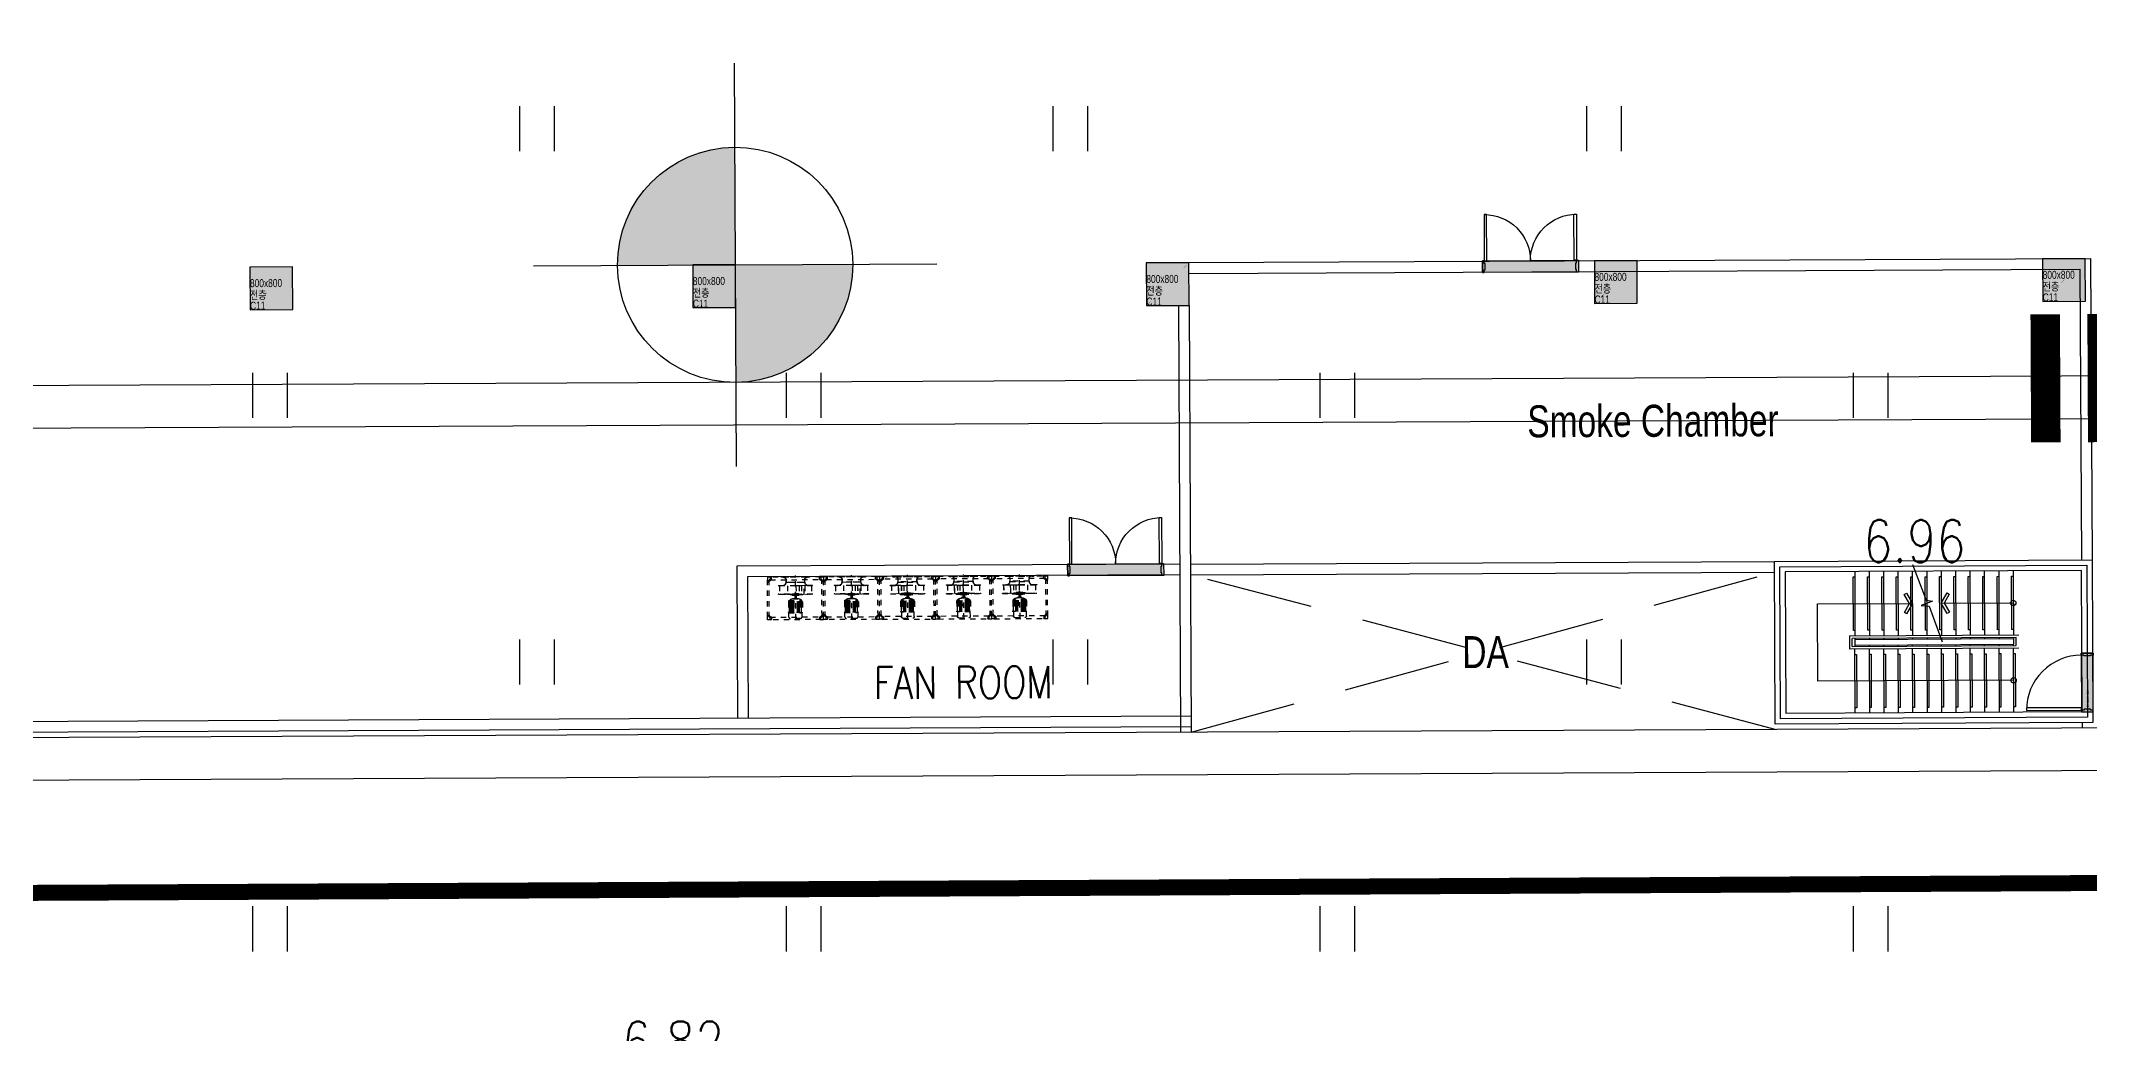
# Model space of a CAD drawing. Extents: x 582395 to 582722, y 2329868 to 2330119.
# Drawn here: x 582535.06 to 582573.44, y 2329955.18 to 2329973.77 of the extents above; entities that cross this region are included whole.
import ezdxf
from ezdxf.enums import TextEntityAlignment as Align

# ---------------------------------------------------------------- set-up
doc = ezdxf.new("R2010")
doc.units = 0
for name, pattern in [('ACAD_ISO05W100', [33, 24, -3, 0, -3, 0, -3]), ('CENTER2', [1.125, 0.75, -0.125, 0.125, -0.125]), ('DASHED', [3, 2, -1]), ('HIDDEN', [2, 1, -1])]:
    doc.linetypes.add(name, pattern=pattern)
for name, color, linetype in [('A-254', 254, 'Continuous'), ('A-CEN2', 8, 'CENTER2'), ('A-COL', 2, 'Continuous'), ('A-CON', 2, 'Continuous'), ('A-ELE4', 8, 'Continuous'), ('A-HR', 6, 'Continuous'), ('A-OPEN2', 9, 'DASHED'), ('A-SITE', 2, 'ACAD_ISO05W100'), ('A-STR', 4, 'Continuous'), ('A-SYM', 7, 'Continuous'), ('A-TXT1', 3, 'Continuous'), ('A-WALB', 3, 'Continuous'), ('dc1', 4, 'Continuous'), ('KYHIEU', 3, 'Continuous'), ('L-PLAN', 6, 'Continuous'), ('MM-ACHT-EQPM', 1, 'Continuous'), ('RG', 11, 'Continuous'), ('X-PLAN$0$A-DOOR', 4, 'Continuous'), ('X-PLAN$0$A-DOORF', 9, 'Continuous'), ('새 블$0$_A-DIM', 7, 'Continuous'), ('새 블$0$boring point', 2, 'Continuous')]:
    doc.layers.add(name, color=color, linetype=linetype)
doc.layers.add('EText', color=9, linetype='Continuous', lineweight=5)
doc.styles.add('DC', font='romans.shx', dxfattribs={"width": 0.8, "height": 0.8})
doc.styles.add('Hrtext', font='', dxfattribs={"width": 0.8})
doc.styles.add('style1', font='romans.shx')
doc.styles.add('X-PLAN$0$Standard', font='')
doc.styles.add('새 블$0$arial black', font='')
doc.styles.get('Hrtext').set_extended_font_data('Dotum')
doc.styles.get('X-PLAN$0$Standard').set_extended_font_data('DotumChe')
doc.styles.get('새 블$0$arial black').set_extended_font_data('Arial Black')

# ---------------------------------------------------------------- blocks, each defined once
blk = doc.blocks.new('A$C4eba979e')
at = {"layer": 'A-254'}
h = blk.add_hatch(color=256, dxfattribs=at)
h.dxf.hatch_style = 1
h.paths.add_polyline_path([(400, 400), (-400, 400), (-400, -400), (400, -400)])
at = {"layer": 'A-COL'}
blk.add_lwpolyline([(-400, -400), (400, -400), (400, 400), (-400, 400)], close=True, dxfattribs=at)
at = {"layer": 'Defpoints', "const_width": 0.373}
blk.add_lwpolyline([(400, 400), (-400, -400)], dxfattribs=at)
at = {"layer": 'Defpoints', "style": 'Hrtext', "width": 0.8}
for s, p in [('800x800', (-400, 22)), ('C11', (-400, -400)), ('전층', (-400, -200))]:
    blk.add_text(s, height=150, dxfattribs=at).set_placement(p)
blk = doc.blocks.new('DOOR_DOUBLE-1')
at = {"layer": 'X-PLAN$0$A-DOOR', "true_color": 0xffffff}
h = blk.add_hatch(color=7, dxfattribs=at)
h.dxf.hatch_style = 1
h.paths.add_polyline_path([(900, 220), (-900, 220), (-900, 0), (900, 0)])
at = {"layer": 'X-PLAN$0$A-DOOR'}
for points in [[(-865, 220), (-820, 220), (-820, 1085), (-865, 1085)], [(865, 220), (820, 220), (820, 1085), (865, 1085)], [(-900, 0), (-865, 0), (-865, 50), (-850, 50), (-850, 170), (-865, 170), (-865, 220), (-900, 220)], [(900, 0), (865, 0), (865, 50), (850, 50), (850, 170), (865, 170), (865, 220), (900, 220)]]:
    blk.add_lwpolyline(points, close=True, dxfattribs=at)
at = {"layer": 'X-PLAN$0$A-DOOR', "color": 7, "true_color": 0xffffff}
blk.add_lwpolyline([(900, 220), (-900, 220), (-900, 0), (900, 0)], close=True, dxfattribs=at)
at = {"layer": 'X-PLAN$0$A-DOORF'}
for centre, start, end in [((-865, 220), 359.9893, 90.0107), ((865, 220), 89.9893, 180.0107)]:
    blk.add_arc(centre, 865, start, end, dxfattribs=at)
blk = doc.blocks.new('A$C332D1D69')
at = {"layer": 'MM-ACHT-EQPM', "color": 253, "linetype": 'HIDDEN'}
for p, q in [((30, 1000), (30, 1050)), ((30, 1050), (97, 1050)), ((30, 47), (30, 1003)), ((30, 47), (30, 1003)), ((30, 1000), (65, 1000)), ((30, 796), (33, 796)), ((30, 525), (30, 796)), ((33, 789), (30, 792)), ((33, 777), (30, 779)), ((32, 978), (32, 1000)), ((32, 978), (34, 975)), ((33, 978), (33, 1000)), ((33, 978), (34, 976)), ((33, 753), (33, 796)), ((76, 976), (34, 976)), ((76, 975), (34, 975)), ((80, 1000), (65, 1000)), ((77, 978), (76, 976)), ((78, 978), (76, 975)), ((783, 1050), (77, 1050)), ((783, 1050), (77, 1050)), ((77, 978), (77, 1000)), ((78, 978), (78, 1000)), ((80, 1020), (97, 1020)), ((80, 1000), (80, 1020)), ((80, 1000), (80, 50)), ((80, 1000), (97, 1000)), ((97, 1020), (97, 1050)), ((97, 1050), (97, 1050)), ((119, 1048), (97, 1048)), ((119, 1047), (97, 1047)), ((119, 1023), (97, 1023)), ((119, 1022), (97, 1022)), ((780, 1020), (97, 1020)), ((97, 1020), (97, 1000)), ((119, 1048), (122, 1046)), ((119, 1047), (121, 1046)), ((119, 1022), (122, 1024)), ((119, 1023), (121, 1024)), ((121, 1046), (121, 1024)), ((122, 1046), (122, 1024)), ((193, 847), (196, 847)), ((193, 761), (193, 847)), ((196, 838), (193, 841)), ((196, 826), (193, 828)), ((196, 813), (193, 816)), ((196, 801), (193, 804)), ((196, 788), (193, 791)), ((196, 776), (193, 779)), ((196, 525), (196, 847)), ((196, 826), (351, 826)), ((196, 823), (351, 823)), ((351, 847), (356, 847)), ((351, 635), (351, 847)), ((356, 839), (351, 845)), ((356, 827), (351, 832)), ((356, 814), (351, 820)), ((356, 802), (351, 807)), ((356, 789), (351, 795)), ((356, 777), (351, 782)), ((356, 764), (351, 770)), ((356, 525), (356, 847)), ((741, 1048), (738, 1046)), ((738, 1046), (738, 1024)), ((741, 1022), (738, 1024)), ((741, 1047), (739, 1046)), ((739, 1046), (739, 1024)), ((741, 1023), (739, 1024)), ((741, 1048), (763, 1048)), ((741, 1047), (763, 1047)), ((741, 1023), (763, 1023)), ((741, 1022), (763, 1022)), ((763, 1020), (763, 1050)), ((830, 1050), (763, 1050)), ((763, 1050), (763, 1050)), ((763, 1020), (763, 1000)), ((780, 1020), (763, 1020)), ((780, 1000), (763, 1000)), ((780, 1000), (780, 1020)), ((780, 1000), (780, 50)), ((780, 1000), (795, 1000)), ((782, 978), (782, 1000)), ((782, 978), (784, 975)), ((783, 978), (783, 1000)), ((783, 978), (784, 976)), ((784, 976), (826, 976)), ((784, 975), (826, 975)), ((830, 1000), (795, 1000)), ((827, 978), (826, 976)), ((828, 978), (826, 975)), ((827, 978), (827, 1000)), ((828, 978), (828, 1000)), ((830, 1000), (830, 1050)), ((830, 47), (830, 1003)), ((406, 525), (0, 525)), ((33, 764), (30, 767)), ((33, 752), (30, 755)), ((30, 254), (30, 525)), ((36, 737), (31, 741)), ((33, 525), (33, 736)), ((33, 314), (33, 525)), ((72, 700), (68, 704)), ((86, 698), (83, 701)), ((88, 701), (128, 701)), ((88, 699), (134, 699)), ((98, 699), (96, 701)), ((111, 699), (108, 701)), ((123, 699), (121, 701)), ((128, 706), (129, 706)), ((128, 706), (128, 701)), ((128, 703), (129, 703)), ((128, 701), (134, 701)), ((128, 699), (128, 351)), ((132, 703), (129, 706)), ((134, 701), (133, 701)), ((134, 525), (134, 701)), ((134, 349), (134, 525)), ((143, 704), (140, 706)), ((153, 707), (150, 709)), ((161, 711), (159, 713)), ((169, 715), (167, 717)), ((176, 721), (174, 723)), ((182, 728), (180, 729)), ((187, 735), (185, 737)), ((191, 743), (189, 745)), ((194, 752), (192, 755)), ((196, 763), (193, 766)), ((193, 525), (193, 748)), ((193, 302), (193, 525)), ((196, 673), (351, 673)), ((196, 203), (196, 525)), ((196, 515), (342, 515)), ((196, 456), (349, 456)), ((196, 454), (349, 454)), ((196, 411), (351, 411)), ((196, 409), (351, 409)), ((320, 525), (843, 525)), ((335, 539), (335, 511)), ((335, 539), (335, 511)), ((336, 540), (427, 540)), ((336, 510), (427, 510)), ((342, 587), (342, 515)), ((342, 587), (349, 587)), ((342, 543), (374, 543)), ((342, 515), (342, 463)), ((374, 507), (342, 507)), ((349, 463), (342, 463)), ((349, 635), (349, 515)), ((349, 635), (356, 635)), ((349, 515), (349, 415)), ((356, 415), (349, 415)), ((356, 752), (351, 757)), ((356, 739), (351, 745)), ((356, 727), (351, 732)), ((356, 714), (351, 720)), ((356, 702), (351, 708)), ((356, 690), (351, 695)), ((356, 677), (351, 683)), ((356, 665), (351, 670)), ((356, 652), (351, 658)), ((356, 640), (351, 645)), ((351, 203), (351, 415)), ((356, 403), (351, 408)), ((356, 390), (351, 396)), ((356, 665), (365, 665)), ((356, 203), (356, 525)), ((365, 385), (356, 385)), ((365, 525), (365, 665)), ((365, 385), (365, 525)), ((366, 587), (374, 587)), ((374, 463), (366, 463)), ((374, 525), (374, 587)), ((374, 463), (374, 525)), ((427, 540), (429, 543)), ((427, 540), (427, 510)), ((429, 507), (427, 510)), ((429, 543), (429, 507)), ((429, 543), (431, 543)), ((429, 507), (431, 507)), ((431, 562), (431, 488)), ((431, 562), (438, 562)), ((431, 488), (438, 488)), ((438, 567), (438, 483)), ((438, 567), (440, 567)), ((438, 483), (440, 483)), ((440, 567), (440, 483)), ((471, 651), (471, 409)), ((486, 651), (471, 651)), ((486, 409), (471, 409)), ((486, 650), (499, 655)), ((486, 651), (486, 404)), ((699, 638), (486, 638)), ((486, 630), (499, 636)), ((699, 618), (486, 618)), ((486, 611), (499, 616)), ((699, 599), (486, 599)), ((486, 591), (499, 597)), ((699, 579), (486, 579)), ((486, 572), (499, 577)), ((699, 560), (486, 560)), ((486, 552), (499, 558)), ((486, 498), (499, 493)), ((699, 490), (486, 490)), ((486, 478), (499, 473)), ((699, 471), (486, 471)), ((486, 459), (499, 454)), ((699, 451), (486, 451)), ((486, 439), (499, 434)), ((486, 420), (499, 415)), ((699, 412), (486, 412)), ((486, 400), (499, 395)), ((493, 652), (692, 652)), ((493, 633), (692, 633)), ((493, 613), (692, 613)), ((493, 594), (692, 594)), ((493, 574), (692, 574)), ((493, 555), (692, 555)), ((493, 495), (692, 495)), ((493, 476), (692, 476)), ((493, 456), (692, 456)), ((493, 437), (692, 437)), ((493, 417), (692, 417)), ((493, 398), (692, 398)), ((499, 655), (685, 655)), ((499, 638), (499, 636)), ((499, 636), (685, 636)), ((499, 618), (499, 616)), ((499, 616), (685, 616)), ((499, 599), (499, 597)), ((499, 597), (685, 597)), ((499, 579), (499, 577)), ((499, 577), (685, 577)), ((499, 560), (499, 558)), ((499, 558), (685, 558)), ((499, 493), (685, 493)), ((499, 490), (499, 493)), ((499, 473), (685, 473)), ((499, 471), (499, 473)), ((499, 454), (685, 454)), ((499, 451), (499, 454)), ((499, 434), (685, 434)), ((499, 432), (499, 434)), ((499, 415), (685, 415)), ((499, 412), (499, 415)), ((499, 395), (685, 395)), ((587, 655), (587, 397)), ((699, 650), (685, 655)), ((685, 638), (685, 636)), ((699, 630), (685, 636)), ((685, 618), (685, 616)), ((699, 611), (685, 616)), ((685, 599), (685, 597)), ((699, 591), (685, 597)), ((685, 579), (685, 577)), ((699, 572), (685, 577)), ((685, 560), (685, 558)), ((699, 552), (685, 558)), ((699, 498), (685, 493)), ((685, 490), (685, 493)), ((699, 478), (685, 473)), ((685, 471), (685, 473)), ((699, 459), (685, 454)), ((685, 451), (685, 454)), ((699, 439), (685, 434)), ((685, 432), (685, 434)), ((699, 420), (685, 415)), ((685, 412), (685, 415)), ((699, 400), (685, 395)), ((699, 650), (699, 404)), ((783, 650), (699, 650)), ((699, 409), (783, 409)), ((810, 436), (810, 623)), ((33, 298), (30, 296)), ((33, 286), (30, 283)), ((33, 273), (30, 271)), ((33, 261), (30, 258)), ((33, 254), (30, 254)), ((30, 50), (30, 0)), ((30, 50), (65, 50)), ((30, 0), (97, 0)), ((36, 314), (31, 309)), ((32, 72), (34, 75)), ((32, 72), (32, 50)), ((33, 254), (33, 297)), ((33, 72), (34, 74)), ((33, 72), (33, 50)), ((76, 75), (34, 75)), ((76, 74), (34, 74)), ((80, 50), (65, 50)), ((72, 350), (68, 346)), ((78, 72), (76, 75)), ((77, 72), (76, 74)), ((77, 72), (77, 50)), ((783, 0), (77, 0)), ((783, 0), (77, 0)), ((78, 72), (78, 50)), ((80, 50), (80, 30)), ((80, 50), (97, 50)), ((80, 30), (97, 30)), ((86, 352), (83, 349)), ((134, 351), (88, 351)), ((128, 349), (88, 349)), ((98, 351), (96, 349)), ((97, 30), (97, 50)), ((763, 30), (97, 30)), ((97, 30), (97, 0)), ((119, 28), (97, 28)), ((119, 27), (97, 27)), ((119, 3), (97, 3)), ((119, 2), (97, 2)), ((97, 0), (97, 0)), ((111, 351), (108, 349)), ((119, 28), (122, 26)), ((119, 27), (121, 26)), ((119, 2), (122, 4)), ((119, 3), (121, 4)), ((123, 351), (121, 349)), ((121, 4), (121, 26)), ((122, 4), (122, 26)), ((128, 349), (128, 344)), ((134, 349), (128, 349)), ((129, 347), (128, 347)), ((129, 344), (128, 344)), ((132, 347), (129, 344)), ((134, 350), (133, 349)), ((143, 346), (140, 344)), ((153, 343), (150, 341)), ((161, 340), (159, 337)), ((169, 335), (167, 333)), ((176, 329), (174, 327)), ((182, 323), (180, 321)), ((187, 315), (185, 313)), ((191, 307), (189, 305)), ((194, 298), (192, 295)), ((193, 203), (193, 289)), ((196, 287), (193, 284)), ((196, 274), (193, 271)), ((196, 262), (193, 259)), ((196, 249), (193, 247)), ((196, 237), (193, 234)), ((196, 224), (193, 222)), ((196, 212), (193, 209)), ((196, 203), (193, 203)), ((351, 363), (196, 363)), ((196, 352), (351, 352)), ((196, 227), (351, 227)), ((196, 224), (351, 224)), ((356, 378), (351, 383)), ((356, 365), (351, 371)), ((356, 353), (351, 358)), ((356, 340), (351, 346)), ((356, 328), (351, 333)), ((356, 315), (351, 321)), ((356, 303), (351, 308)), ((356, 290), (351, 296)), ((356, 278), (351, 283)), ((356, 265), (351, 271)), ((356, 253), (351, 258)), ((356, 240), (351, 246)), ((356, 228), (351, 234)), ((356, 215), (351, 221)), ((356, 203), (351, 209)), ((356, 203), (351, 203)), ((741, 28), (738, 26)), ((738, 4), (738, 26)), ((741, 2), (738, 4)), ((741, 27), (739, 26)), ((739, 4), (739, 26)), ((741, 3), (739, 4)), ((741, 28), (763, 28)), ((741, 27), (763, 27)), ((741, 3), (763, 3)), ((741, 2), (763, 2)), ((763, 30), (763, 50)), ((780, 50), (763, 50)), ((763, 30), (763, 0)), ((780, 30), (763, 30)), ((830, 0), (763, 0)), ((763, 0), (763, 0)), ((780, 50), (780, 30)), ((780, 50), (795, 50)), ((782, 72), (784, 75)), ((782, 72), (782, 50)), ((783, 72), (784, 74)), ((783, 72), (783, 50)), ((784, 75), (826, 75)), ((784, 74), (826, 74)), ((830, 50), (795, 50)), ((828, 72), (826, 75)), ((827, 72), (826, 74)), ((827, 72), (827, 50)), ((828, 72), (828, 50)), ((830, 50), (830, 0))]:
    blk.add_line(p, q, dxfattribs=at)
for centre in [(94, 1003), (766, 1003), (94, 47), (766, 47)]:
    blk.add_circle(centre, 1.17, dxfattribs=at)
for centre, radius, start, end in [((85, 753), 54.8, 180.6764, 273.6831), ((85, 753), 52.1, 180.7136, 273.8723), ((130, 769), 63.2, 268.9575, 353.0607), ((130, 769), 66, 268.9984, 353.3735), ((366, 589), 1.67, 180, 270), ((366, 461), 1.67, 90, 180), ((85, 297), 54.8, 86.3169, 179.3236), ((85, 297), 52.1, 86.1277, 179.2864), ((130, 281), 66, 6.6265, 91.0016), ((130, 281), 63.2, 6.9393, 91.0425)]:
    blk.add_arc(centre, radius, start, end, dxfattribs=at)
at = {"layer": 'MM-ACHT-EQPM', "color": 253, "linetype": 'HIDDEN', "extrusion": (0, 0, -1)}
for centre, major_axis, start_param, end_param in [((336, 539), (0.766, 0.766), 3.926991, 5.497787), ((336, 539), (0.766, 0.766), 3.926991, 5.497787), ((336, 511), (-0.766, 0.766), 3.926991, 5.497787), ((336, 511), (-0.766, 0.766), 3.926991, 5.497787), ((547, 566), (-75.6, 75.6), 5.506722, 6.270067), ((547, 484), (75.6, 75.6), 3.154711, 3.918056), ((783, 623), (19.2, 19.2), -0.785398, 0.785398), ((783, 436), (-19.2, 19.2), 2.356194, 3.926991)]:
    blk.add_ellipse(centre, major_axis=major_axis, ratio=1, start_param=start_param, end_param=end_param, dxfattribs=at)
blk = doc.blocks.new('X-PLAN$0$SD-1000-220')
at = {"layer": 'X-PLAN$0$A-DOOR', "true_color": 0xffffff}
h = blk.add_hatch(color=7, dxfattribs=at)
h.dxf.hatch_style = 1
h.paths.add_polyline_path([(0, -192), (1100, -192), (1100, 28), (0, 28)])
at = {"layer": 'X-PLAN$0$A-DOOR'}
for points in [[(35, 28), (80, 28), (80, 1058), (35, 1058)], [(0, -192), (35, -192), (35, -142), (50, -142), (50, -22), (35, -22), (35, 28), (0, 28)], [(1100, -192), (1065, -192), (1065, -142), (1050, -142), (1050, -22), (1065, -22), (1065, 28), (1100, 28)]]:
    blk.add_lwpolyline(points, close=True, dxfattribs=at)
at = {"layer": 'X-PLAN$0$A-DOOR', "color": 7, "true_color": 0xffffff}
blk.add_lwpolyline([(0, -192), (1100, -192), (1100, 28), (0, 28)], close=True, dxfattribs=at)
at = {"layer": 'X-PLAN$0$A-DOORF'}
blk.add_arc((35, 28), 1030, 359.9893, 90.0107, dxfattribs=at)
at = {"layer": 'Defpoints', "linetype": 'Continuous', "style": 'X-PLAN$0$Standard', "text_generation_flag": 6}
blk.add_text('SD-1100-220', height=37.5, rotation=180, dxfattribs=at).set_placement((251, -88), align=Align.MIDDLE)
blk = doc.blocks.new('새 블$0$A$C76023817')
at = {"layer": '새 블$0$boring point'}
h = blk.add_hatch(color=3, dxfattribs=at)
edge = h.paths.add_edge_path()
edge.add_line((0, 0), (0, 1378))
edge.add_ellipse((0, 0), major_axis=(-120, 1373), ratio=1, start_angle=-5.0166, end_angle=84.9834)
edge.add_line((-1378, 0), (0, 0))
h = blk.add_hatch(color=3, dxfattribs=at)
edge = h.paths.add_edge_path()
edge.add_line((0, 0), (0, -1378))
edge.add_ellipse((0, 0), major_axis=(-120, 1373), ratio=1, start_angle=174.9834, end_angle=264.9834)
edge.add_line((1378, 0), (0, 0))
at = {"layer": '새 블$0$boring point', "color": 3}
for p, q in [((0, 2362), (0, -2362)), ((-2362, 0), (2362, 0))]:
    blk.add_line(p, q, dxfattribs=at)
blk.add_ellipse((0, 0), major_axis=(-2, 1378), ratio=1, start_param=4.710742435276957, end_param=10.99392774245654, dxfattribs=at)

msp = doc.modelspace()

# ---------------------------------------------------------------- linework, layer by layer
at = {"layer": 'A-CEN2', "color": 8, "ltscale": 10}
msp.add_lwpolyline([(582573.411, 2329961.096), (582567.662, 2329961.069), (582567.648, 2329963.919), (582573.398, 2329963.946)], close=True, dxfattribs=at)
at = {"layer": 'A-CON', "color": 8}
for p, q in [((582492.083, 2329967.118), (582649.381, 2329967.85)), ((582491.286, 2329966.314), (582650.185, 2329967.053))]:
    msp.add_line(p, q, dxfattribs=at)
at = {"layer": 'A-CON', "color": 8, "ltscale": 10}
for p, q in [((582573.299, 2329963.846), (582567.749, 2329963.82)), ((582567.749, 2329963.82), (582567.761, 2329961.17)), ((582573.311, 2329961.196), (582573.299, 2329963.846)), ((582667.411, 2329961.333), (582451.014, 2329960.327)), ((582668.215, 2329960.537), (582450.217, 2329959.523))]:
    msp.add_line(p, q, dxfattribs=at)
for points in [[(582573.498, 2329964.047), (582573.512, 2329960.997), (582567.562, 2329960.969), (582567.548, 2329964.019), (582573.498, 2329964.047)], [(582573.311, 2329961.196), (582567.761, 2329961.17)]]:
    msp.add_lwpolyline(points, dxfattribs=at)
at = {"layer": 'A-ELE4', "color": 8}
for points in [[(582569.054, 2329962.726), (582569.024, 2329962.726), (582569.019, 2329963.726), (582569.049, 2329963.726)], [(582569.324, 2329962.727), (582569.294, 2329962.727), (582569.289, 2329963.727), (582569.319, 2329963.727)], [(582569.594, 2329962.728), (582569.564, 2329962.728), (582569.559, 2329963.728), (582569.589, 2329963.728)], [(582569.864, 2329962.73), (582569.834, 2329962.73), (582569.829, 2329963.73), (582569.859, 2329963.73)], [(582570.134, 2329962.731), (582570.104, 2329962.731), (582570.099, 2329963.731), (582570.129, 2329963.731)], [(582570.404, 2329962.732), (582570.374, 2329962.732), (582570.369, 2329963.732), (582570.399, 2329963.732)], [(582570.674, 2329962.734), (582570.644, 2329962.733), (582570.639, 2329963.733), (582570.669, 2329963.734)], [(582570.944, 2329962.735), (582570.914, 2329962.735), (582570.909, 2329963.735), (582570.939, 2329963.735)], [(582571.214, 2329962.736), (582571.184, 2329962.736), (582571.179, 2329963.736), (582571.209, 2329963.736)], [(582571.484, 2329962.737), (582571.454, 2329962.737), (582571.449, 2329963.737), (582571.479, 2329963.737)], [(582571.754, 2329962.739), (582571.724, 2329962.738), (582571.719, 2329963.738), (582571.749, 2329963.739)], [(582572.024, 2329962.74), (582571.994, 2329962.74), (582571.989, 2329963.74), (582572.019, 2329963.74)], [(582569.056, 2329962.276), (582569.086, 2329962.276), (582569.091, 2329961.276), (582569.061, 2329961.276)], [(582569.326, 2329962.277), (582569.356, 2329962.277), (582569.361, 2329961.277), (582569.331, 2329961.277)], [(582569.596, 2329962.278), (582569.626, 2329962.279), (582569.631, 2329961.279), (582569.601, 2329961.279)], [(582569.866, 2329962.28), (582569.896, 2329962.28), (582569.901, 2329961.28), (582569.871, 2329961.28)], [(582570.136, 2329962.281), (582570.166, 2329962.281), (582570.171, 2329961.281), (582570.141, 2329961.281)], [(582570.406, 2329962.282), (582570.436, 2329962.282), (582570.441, 2329961.282), (582570.411, 2329961.282)], [(582570.676, 2329962.284), (582570.706, 2329962.284), (582570.711, 2329961.284), (582570.681, 2329961.284)], [(582570.946, 2329962.285), (582570.976, 2329962.285), (582570.981, 2329961.285), (582570.951, 2329961.285)], [(582571.216, 2329962.286), (582571.246, 2329962.286), (582571.251, 2329961.286), (582571.221, 2329961.286)], [(582571.486, 2329962.287), (582571.516, 2329962.287), (582571.521, 2329961.287), (582571.491, 2329961.287)], [(582571.756, 2329962.289), (582571.786, 2329962.289), (582571.791, 2329961.289), (582571.761, 2329961.289)], [(582572.026, 2329962.29), (582572.056, 2329962.29), (582572.061, 2329961.29), (582572.031, 2329961.29)]]:
    msp.add_lwpolyline(points, dxfattribs=at)
at = {"layer": 'A-HR', "color": 8}
for p, q in [((582568.954, 2329962.626), (582572.124, 2329962.64)), ((582568.954, 2329962.626), (582568.955, 2329962.376)), ((582572.074, 2329962.59), (582569.005, 2329962.576)), ((582569.005, 2329962.426), (582569.005, 2329962.576)), ((582569.005, 2329962.426), (582572.075, 2329962.44)), ((582572.075, 2329962.44), (582572.074, 2329962.59)), ((582572.125, 2329962.39), (582568.955, 2329962.376))]:
    msp.add_line(p, q, dxfattribs=at)
at = {"layer": 'A-OPEN2', "color": 8}
for points in [[(582567.562, 2329960.869), (582556.599, 2329963.768)], [(582556.613, 2329960.818), (582567.549, 2329963.819)]]:
    msp.add_lwpolyline(points, dxfattribs=at)
at = {"layer": 'A-SITE', "const_width": 0.3}
msp.add_lwpolyline([(582670.15, 2330026.75), (582640.01, 2330056.61), (582447.17, 2330055.71), (582447.61, 2329957.39), (582670.47, 2329958.45)], close=True, dxfattribs=at)
at = {"layer": 'A-STR', "color": 8}
for p, q in [((582569.049, 2329963.826), (582569.054, 2329962.626)), ((582569.319, 2329963.827), (582569.324, 2329962.627)), ((582569.589, 2329963.828), (582569.594, 2329962.628)), ((582569.859, 2329963.83), (582569.864, 2329962.63)), ((582570.129, 2329963.831), (582570.134, 2329962.631)), ((582570.399, 2329963.832), (582570.404, 2329962.632)), ((582570.669, 2329963.834), (582570.674, 2329962.634)), ((582570.939, 2329963.835), (582570.944, 2329962.635)), ((582571.209, 2329963.836), (582571.214, 2329962.636)), ((582571.479, 2329963.837), (582571.484, 2329962.637)), ((582571.749, 2329963.839), (582571.754, 2329962.639)), ((582572.019, 2329963.84), (582572.024, 2329962.64)), ((582569.055, 2329962.576), (582569.055, 2329962.426)), ((582572.025, 2329962.565), (582569.055, 2329962.551)), ((582569.055, 2329962.451), (582572.025, 2329962.465)), ((582569.325, 2329962.577), (582569.325, 2329962.552)), ((582569.325, 2329962.427), (582569.325, 2329962.452)), ((582569.595, 2329962.578), (582569.595, 2329962.553)), ((582569.595, 2329962.428), (582569.595, 2329962.453)), ((582569.865, 2329962.58), (582569.865, 2329962.555)), ((582569.865, 2329962.43), (582569.865, 2329962.455)), ((582570.135, 2329962.581), (582570.135, 2329962.556)), ((582570.135, 2329962.431), (582570.135, 2329962.456)), ((582570.405, 2329962.582), (582570.405, 2329962.557)), ((582570.405, 2329962.432), (582570.405, 2329962.457)), ((582570.675, 2329962.584), (582570.675, 2329962.559)), ((582570.675, 2329962.434), (582570.675, 2329962.459)), ((582570.945, 2329962.585), (582570.945, 2329962.56)), ((582570.945, 2329962.435), (582570.945, 2329962.46)), ((582571.215, 2329962.586), (582571.215, 2329962.561)), ((582571.215, 2329962.436), (582571.215, 2329962.461)), ((582571.485, 2329962.587), (582571.485, 2329962.562)), ((582571.485, 2329962.437), (582571.485, 2329962.462)), ((582571.755, 2329962.589), (582571.755, 2329962.564)), ((582571.755, 2329962.439), (582571.755, 2329962.464)), ((582572.024, 2329962.59), (582572.025, 2329962.465)), ((582572.025, 2329962.44), (582572.025, 2329962.465)), ((582569.061, 2329961.176), (582569.055, 2329962.376)), ((582569.331, 2329961.177), (582569.325, 2329962.377)), ((582569.601, 2329961.179), (582569.595, 2329962.378)), ((582569.871, 2329961.18), (582569.865, 2329962.38)), ((582570.141, 2329961.181), (582570.135, 2329962.381)), ((582570.411, 2329961.182), (582570.405, 2329962.382)), ((582570.681, 2329961.184), (582570.675, 2329962.384)), ((582570.951, 2329961.185), (582570.945, 2329962.385)), ((582571.221, 2329961.186), (582571.215, 2329962.386)), ((582571.491, 2329961.187), (582571.485, 2329962.387)), ((582571.761, 2329961.189), (582571.755, 2329962.389)), ((582572.031, 2329961.19), (582572.025, 2329962.39))]:
    msp.add_line(p, q, dxfattribs=at)
at = {"layer": 'A-SYM', "color": 8}
for points in [[(582570.13, 2329963.96), (582570.392, 2329963.29), (582570.508, 2329963.274), (582570.295, 2329963.19), (582570.443, 2329963.181), (582570.687, 2329962.513)], [(582572.028, 2329961.79), (582568.358, 2329961.773), (582568.352, 2329963.223), (582570.131, 2329963.231)], [(582570.671, 2329963.234), (582572.021, 2329963.24)]]:
    msp.add_lwpolyline(points, dxfattribs=at)
for points in [[(582570.022, 2329963.038), (582569.98, 2329963.062), (582570.076, 2329963.231), (582569.978, 2329963.398), (582570.02, 2329963.422), (582570.131, 2329963.231)], [(582570.781, 2329963.426), (582570.823, 2329963.402), (582570.727, 2329963.234), (582570.825, 2329963.066), (582570.783, 2329963.042), (582570.671, 2329963.234)]]:
    msp.add_lwpolyline(points, close=True, dxfattribs=at)
for centre in [(582572.021, 2329963.24), (582572.028, 2329961.79)]:
    msp.add_circle(centre, 0.05, dxfattribs=at)
at = {"layer": 'A-WALB', "color": 8, "ltscale": 10}
for p, q in [((582556.611, 2329961.118), (582451.012, 2329960.627)), ((582556.612, 2329960.918), (582451.013, 2329960.427))]:
    msp.add_line(p, q, dxfattribs=at)
for points in [[(582556.572, 2329969.618), (582573.471, 2329969.697), (582573.498, 2329964.047)], [(582556.573, 2329969.418), (582573.272, 2329969.496), (582573.298, 2329964.046)], [(582556.375, 2329968.817), (582556.413, 2329960.817)], [(582556.575, 2329968.818), (582556.613, 2329960.818)], [(582556.598, 2329963.968), (582567.548, 2329964.019)], [(582556.398, 2329963.967), (582548.098, 2329963.929), (582548.111, 2329961.079)], [(582556.399, 2329963.767), (582548.299, 2329963.729), (582548.311, 2329961.079)], [(582556.599, 2329963.768), (582567.549, 2329963.819)], [(582573.312, 2329960.996), (582573.312, 2329960.896)]]:
    msp.add_lwpolyline(points, dxfattribs=at)
at = {"layer": 'KYHIEU'}
for p, q in [((582544.022, 2329972.553), (582544.022, 2329971.708)), ((582544.672, 2329972.553), (582544.672, 2329971.708)), ((582554.022, 2329972.553), (582554.022, 2329971.708)), ((582554.672, 2329972.553), (582554.672, 2329971.708)), ((582564.022, 2329972.553), (582564.022, 2329971.708)), ((582564.672, 2329972.553), (582564.672, 2329971.708)), ((582539.022, 2329967.553), (582539.022, 2329966.708)), ((582539.672, 2329967.553), (582539.672, 2329966.708)), ((582549.022, 2329967.553), (582549.022, 2329966.708)), ((582549.672, 2329967.553), (582549.672, 2329966.708)), ((582559.022, 2329967.553), (582559.022, 2329966.708)), ((582559.672, 2329967.553), (582559.672, 2329966.708)), ((582569.022, 2329967.553), (582569.022, 2329966.708)), ((582569.672, 2329967.553), (582569.672, 2329966.708)), ((582544.022, 2329962.553), (582544.022, 2329961.708)), ((582544.672, 2329962.553), (582544.672, 2329961.708)), ((582554.022, 2329962.553), (582554.022, 2329961.708)), ((582554.672, 2329962.553), (582554.672, 2329961.708)), ((582564.022, 2329962.553), (582564.022, 2329961.708)), ((582564.672, 2329962.553), (582564.672, 2329961.708)), ((582539.022, 2329957.553), (582539.022, 2329956.708)), ((582539.672, 2329957.553), (582539.672, 2329956.708)), ((582549.022, 2329957.553), (582549.022, 2329956.708)), ((582549.672, 2329957.553), (582549.672, 2329956.708)), ((582559.022, 2329957.553), (582559.022, 2329956.708)), ((582559.672, 2329957.553), (582559.672, 2329956.708)), ((582569.022, 2329957.553), (582569.022, 2329956.708)), ((582569.672, 2329957.553), (582569.672, 2329956.708))]:
    msp.add_line(p, q, dxfattribs=at)
at = {"layer": 'L-PLAN', "color": 8}
msp.add_lwpolyline([(582567.648, 2329963.919), (582573.398, 2329963.946), (582573.411, 2329961.096), (582567.662, 2329961.069)], close=True, dxfattribs=at)
at = {"layer": 'RG', "color": 11}
msp.add_line((582447.61, 2329957.39), (582670.47, 2329958.45), dxfattribs=at)
msp.add_lwpolyline([(582670.15, 2330026.75), (582640.01, 2330056.61), (582447.17, 2330055.71), (582447.61, 2329957.39), (582670.47, 2329958.45)], close=True, dxfattribs=at)

# ---------------------------------------------------------------- block references
at = {"color": 8, "xscale": -0.001, "yscale": 0.001, "zscale": 0.001, "rotation": 0.2665116774998744}
for p in [(582562.973, 2329969.438), (582555.199, 2329963.752)]:
    msp.add_blockref('DOOR_DOUBLE-1', p, dxfattribs=at)
at = {"layer": 'A-CON', "color": 8, "xscale": 0.001, "yscale": 0.001, "zscale": 0.001, "rotation": 0.2665116774998639}
for p in [(582539.374, 2329969.138), (582547.674, 2329969.177), (582556.174, 2329969.216), (582564.573, 2329969.255), (582572.973, 2329969.294)]:
    msp.add_blockref('A$C4eba979e', p, dxfattribs=at)
at = {"layer": 'MM-ACHT-EQPM', "color": 8, "yscale": 0.001, "zscale": 0.001}
for p, xscale, rotation in [((582549.721, 2329963.758), -0.001, 90.26651167749988), ((582550.771, 2329963.763), -0.001, 90.26651167749988), ((582550.771, 2329963.763), 0.001, 270.2665116774999), ((582551.821, 2329963.768), 0.001, 270.2665116774999), ((582552.871, 2329963.773), 0.001, 270.2665116774999)]:
    msp.add_blockref('A$C332D1D69', p, dxfattribs=dict(at, xscale=xscale, rotation=rotation))
at = {"layer": 'X-PLAN$0$A-DOOR', "color": 8, "xscale": 0.001, "yscale": 0.001, "zscale": 0.001, "rotation": 90.26651167749988}
msp.add_blockref('X-PLAN$0$SD-1000-220', (582573.329, 2329961.196), dxfattribs=at)
at = {"layer": '새 블$0$boring point', "color": 3, "xscale": 0.001599999995588582, "yscale": 0.001599999995588582, "zscale": 0.001599999995588582, "rotation": 0.2665113246747969}
msp.add_blockref('새 블$0$A$C76023817', (582548.066, 2329969.578), dxfattribs=at)

# ---------------------------------------------------------------- texts
at = {"layer": 'A-TXT1', "color": 8, "style": 'Hrtext', "width": 0.8}
for s, p in [('Smoke Chamber', (582565.269, 2329966.654)), ('DA', (582562.131, 2329962.319))]:
    msp.add_text(s, height=0.6, rotation=0.2665, dxfattribs=at).set_placement(p, align=Align.MIDDLE_CENTER)
at = {"layer": 'dc1', "style": 'DC', "width": 0.8}
for s, p in [('6.96', (582569.209, 2329963.999)), ('6.82', (582545.944, 2329954.595))]:
    msp.add_text(s, height=0.8001, dxfattribs=at).set_placement(p)
at = {"layer": 'EText', "color": 8, "style": 'style1', "width": 0.8}
msp.add_text('FAN ROOM', height=0.6, rotation=0.2665, dxfattribs=at).set_placement((582552.341, 2329961.748), align=Align.MIDDLE_CENTER)
at = {"layer": '새 블$0$_A-DIM', "color": 3, "style": '새 블$0$arial black'}
msp.add_text('III', height=2.4, rotation=0.2665, dxfattribs=at).set_placement((582573.692, 2329967.454), align=Align.MIDDLE_CENTER)

doc.saveas('drawing.dxf')
